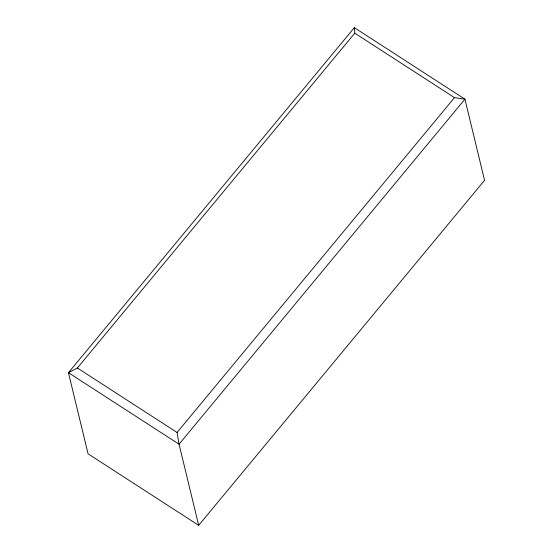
<?xml version="1.0" encoding="UTF-8"?>
<svg xmlns="http://www.w3.org/2000/svg" width="553" height="553" viewBox="0 0 553 553"><rect width="100%" height="100%" fill="white"/><g stroke="black" fill="none" stroke-linecap="round" stroke-linejoin="round"><path stroke-width="0.83" d="M354.321 27.65L68.441 372.687L88.072 453.826L198.679 525.35L484.559 180.313L464.928 99.174L354.321 27.65L354.791 33.166L77.372 367.994L68.441 372.687L179.054 444.211L198.679 525.35M177.078 432.467L454.49 97.639L464.928 99.174L179.054 444.211L177.078 432.467L77.372 367.994M354.791 33.166L454.49 97.639"/></g></svg>
